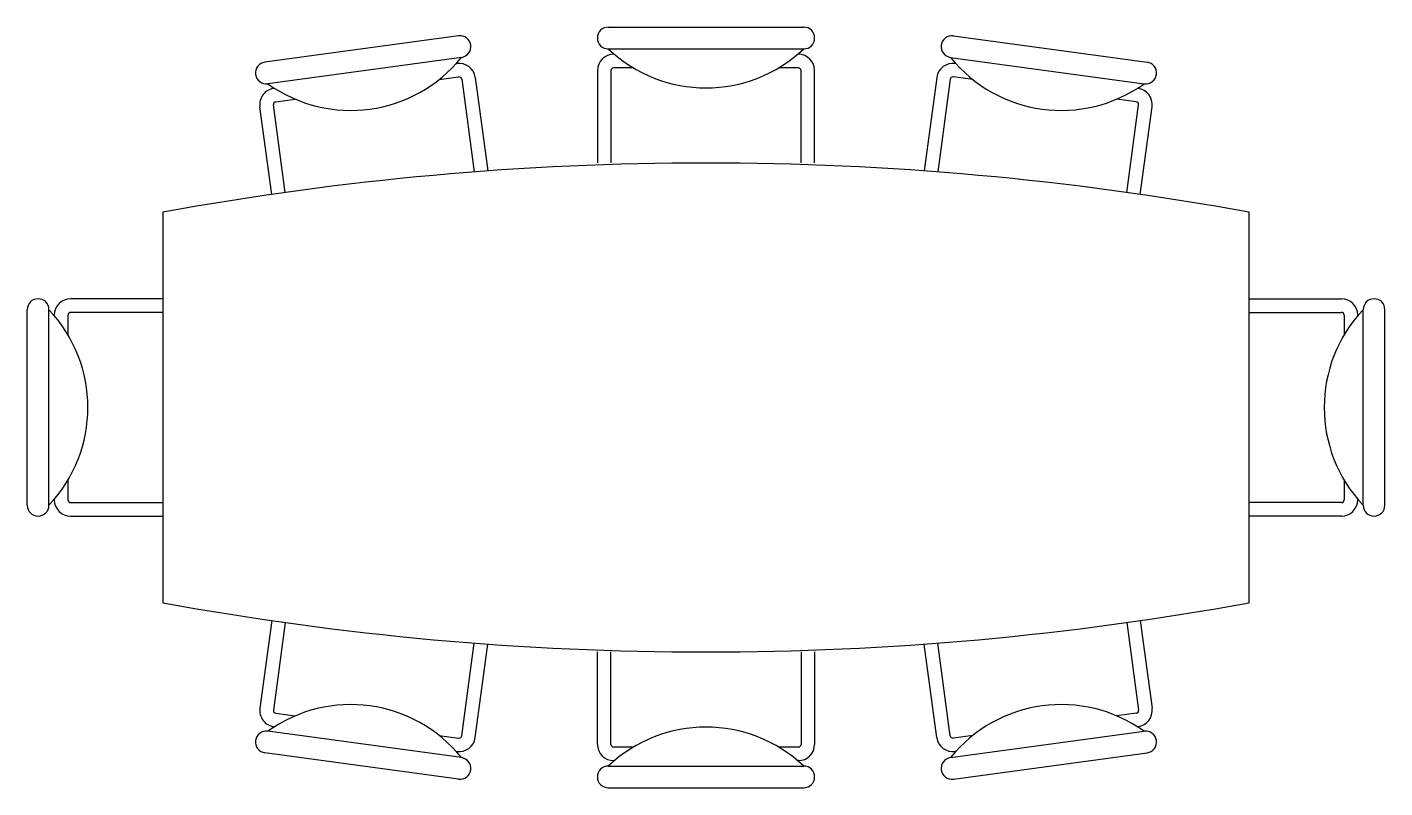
# Model space of a CAD drawing. Extents: x 11.48 to 13.98, y 32.59 to 33.99.
import ezdxf

# ---------------------------------------------------------------- set-up
doc = ezdxf.new("R2010")
doc.units = 0
doc.header["$MEASUREMENT"] = 0
doc.layers.add('A-MOBILIA', color=2, linetype='CONTINUOUS')

msp = doc.modelspace()

# ---------------------------------------------------------------- linework, layer by layer
at = {"layer": 'A-MOBILIA'}
for p, q in [((12.5527, 33.9901), (12.9127, 33.9901)), ((12.277, 33.9741), (11.9203, 33.9256)), ((12.5527, 33.9501), (12.9127, 33.9501)), ((13.1883, 33.9741), (13.545, 33.9256)), ((12.2824, 33.9345), (11.9257, 33.886)), ((12.5638, 33.9401), (12.5627, 33.9401)), ((12.9027, 33.9401), (12.9015, 33.9401)), ((13.1829, 33.9345), (13.5396, 33.886)), ((12.2727, 33.923), (12.2739, 33.9232)), ((12.5327, 33.9101), (12.5327, 33.7401)), ((12.5577, 33.9101), (12.5577, 33.7401)), ((12.599, 33.9151), (12.5627, 33.9151)), ((12.9027, 33.9151), (12.8664, 33.9151)), ((12.9077, 33.7401), (12.9077, 33.9101)), ((12.9327, 33.7401), (12.9327, 33.9101)), ((13.1926, 33.923), (13.1914, 33.9232)), ((11.937, 33.8774), (11.9381, 33.8776)), ((12.2413, 33.8935), (12.2772, 33.8984)), ((12.2829, 33.8941), (12.306, 33.7237)), ((12.3076, 33.8975), (12.331, 33.7255)), ((13.1577, 33.8975), (13.1343, 33.7255)), ((13.1824, 33.8941), (13.1593, 33.7237)), ((13.224, 33.8935), (13.1881, 33.8984)), ((13.5283, 33.8774), (13.5272, 33.8776)), ((11.9403, 33.8526), (11.9763, 33.8575)), ((13.525, 33.8526), (13.489, 33.8575)), ((11.9332, 33.6823), (11.9113, 33.8436)), ((11.958, 33.6859), (11.9361, 33.847)), ((13.5074, 33.6859), (13.5293, 33.847)), ((13.5321, 33.6823), (13.554, 33.8436)), ((11.7327, 33.6495), (11.7327, 32.9307)), ((13.7327, 32.9307), (13.7327, 33.6495)), ((11.7327, 33.4901), (11.5627, 33.4901)), ((13.7327, 33.4901), (13.9027, 33.4901)), ((11.4827, 33.1101), (11.4827, 33.4701)), ((11.5227, 33.1101), (11.5227, 33.4701)), ((11.5327, 33.4601), (11.5327, 33.4589)), ((11.5577, 33.4601), (11.5577, 33.4238)), ((11.7327, 33.4651), (11.5627, 33.4651)), ((13.7327, 33.4651), (13.9027, 33.4651)), ((13.9077, 33.4601), (13.9077, 33.4238)), ((13.9327, 33.4601), (13.9327, 33.4589)), ((13.9427, 33.1101), (13.9427, 33.4701)), ((13.9827, 33.1101), (13.9827, 33.4701)), ((11.5577, 33.1564), (11.5577, 33.1201)), ((13.9077, 33.1564), (13.9077, 33.1201)), ((11.5327, 33.1212), (11.5327, 33.1201)), ((11.5627, 33.1151), (11.7327, 33.1151)), ((13.9027, 33.1151), (13.7327, 33.1151)), ((13.9327, 33.1212), (13.9327, 33.1201)), ((11.5627, 33.0901), (11.7327, 33.0901)), ((13.9027, 33.0901), (13.7327, 33.0901)), ((11.9332, 32.8978), (11.9113, 32.7365)), ((11.958, 32.8943), (11.9361, 32.7331)), ((13.5074, 32.8943), (13.5293, 32.7331)), ((13.5321, 32.8978), (13.554, 32.7365)), ((12.2829, 32.686), (12.306, 32.8564)), ((12.3076, 32.6826), (12.331, 32.8546)), ((13.1577, 32.6826), (13.1343, 32.8546)), ((13.1824, 32.686), (13.1593, 32.8564)), ((12.5327, 32.6701), (12.5327, 32.8401)), ((12.5577, 32.6701), (12.5577, 32.8401)), ((12.9077, 32.8401), (12.9077, 32.6701)), ((12.9327, 32.8401), (12.9327, 32.6701)), ((11.9403, 32.7275), (11.9763, 32.7226)), ((13.525, 32.7275), (13.489, 32.7226)), ((11.937, 32.7027), (11.9381, 32.7025)), ((13.5283, 32.7027), (13.5272, 32.7025)), ((12.2824, 32.6457), (11.9257, 32.6941)), ((12.2413, 32.6866), (12.2772, 32.6817)), ((13.1829, 32.6457), (13.5396, 32.6941)), ((13.224, 32.6866), (13.1881, 32.6817)), ((12.277, 32.606), (11.9203, 32.6545)), ((12.2727, 32.6571), (12.2739, 32.6569)), ((12.599, 32.6651), (12.5627, 32.6651)), ((12.9027, 32.6651), (12.8664, 32.6651)), ((13.1883, 32.606), (13.545, 32.6545)), ((13.1926, 32.6571), (13.1914, 32.6569)), ((12.5527, 32.6301), (12.9127, 32.6301)), ((12.5638, 32.6401), (12.5627, 32.6401)), ((12.9027, 32.6401), (12.9015, 32.6401)), ((12.5527, 32.5901), (12.9127, 32.5901))]:
    msp.add_line(p, q, dxfattribs=at)
for centre, radius, start, end in [((12.5527, 33.9701), 0.02, 90, 270), ((12.9127, 33.9701), 0.02, 270, 90), ((12.2797, 33.9543), 0.02, 277.7408, 97.7408), ((12.7327, 34.1401), 0.2617, 226.5482, 313.4518), ((13.1856, 33.9543), 0.02, 82.2592, 262.2592), ((11.923, 33.9058), 0.02, 97.7408, 277.7408), ((12.0785, 34.0985), 0.2617, 234.289, 321.1927), ((12.5627, 33.9101), 0.03, 90, 180), ((12.9027, 33.9101), 0.03, 0, 90), ((13.3868, 34.0985), 0.2617, 218.8073, 305.711), ((13.5423, 33.9058), 0.02, 262.2592, 82.2592), ((12.2779, 33.8935), 0.03, 7.7408, 97.7408), ((12.5627, 33.9101), 0.005, 90, 180), ((12.9027, 33.9101), 0.005, 0, 90), ((13.1874, 33.8935), 0.03, 82.2592, 172.2592), ((11.941, 33.8477), 0.03, 97.7408, 187.7408), ((12.2779, 33.8935), 0.005, 7.7408, 97.7408), ((13.1874, 33.8935), 0.005, 82.2592, 172.2592), ((13.5243, 33.8477), 0.03, 352.2592, 82.2592), ((11.941, 33.8477), 0.005, 97.7408, 187.7408), ((13.5243, 33.8477), 0.005, 352.2592, 82.2592), ((12.7327, 28.1759), 5.5641, 79.6464, 100.3536), ((11.5027, 33.4701), 0.02, 0, 180), ((11.5627, 33.4601), 0.03, 90, 180), ((13.9027, 33.4601), 0.03, 0, 90), ((13.9627, 33.4701), 0.02, 0, 180), ((11.3327, 33.2901), 0.2617, 316.5482, 43.4518), ((11.5627, 33.4601), 0.005, 90, 180), ((14.1327, 33.2901), 0.2617, 136.5482, 223.4518), ((13.9027, 33.4601), 0.005, 0, 90), ((11.5027, 33.1101), 0.02, 180, 0), ((11.5627, 33.1201), 0.03, 180, 270), ((11.5627, 33.1201), 0.005, 180, 270), ((13.9027, 33.1201), 0.03, 270, 0), ((13.9027, 33.1201), 0.005, 270, 0), ((13.9627, 33.1101), 0.02, 180, 0), ((12.7327, 38.4042), 5.5641, 259.6464, 280.3536), ((11.941, 32.7324), 0.03, 172.2592, 262.2592), ((12.0785, 32.4816), 0.2617, 38.8073, 125.711), ((11.941, 32.7324), 0.005, 172.2592, 262.2592), ((13.3868, 32.4816), 0.2617, 54.289, 141.1927), ((13.5243, 32.7324), 0.005, 277.7408, 7.7408), ((13.5243, 32.7324), 0.03, 277.7408, 7.7408), ((12.7327, 32.4401), 0.2617, 46.5482, 133.4518), ((11.923, 32.6743), 0.02, 82.2592, 262.2592), ((12.2779, 32.6866), 0.03, 262.2592, 352.2592), ((12.2779, 32.6866), 0.005, 262.2592, 352.2592), ((13.1874, 32.6866), 0.03, 187.7408, 277.7408), ((13.1874, 32.6866), 0.005, 187.7408, 277.7408), ((13.5423, 32.6743), 0.02, 277.7408, 97.7408), ((12.5627, 32.6701), 0.03, 180, 270), ((12.5627, 32.6701), 0.005, 180, 270), ((12.9027, 32.6701), 0.005, 270, 0), ((12.9027, 32.6701), 0.03, 270, 0), ((12.2797, 32.6258), 0.02, 262.2592, 82.2592), ((12.5527, 32.6101), 0.02, 90, 270), ((12.9127, 32.6101), 0.02, 270, 90), ((13.1856, 32.6258), 0.02, 97.7408, 277.7408)]:
    msp.add_arc(centre, radius, start, end, dxfattribs=at)

doc.saveas('drawing.dxf')
